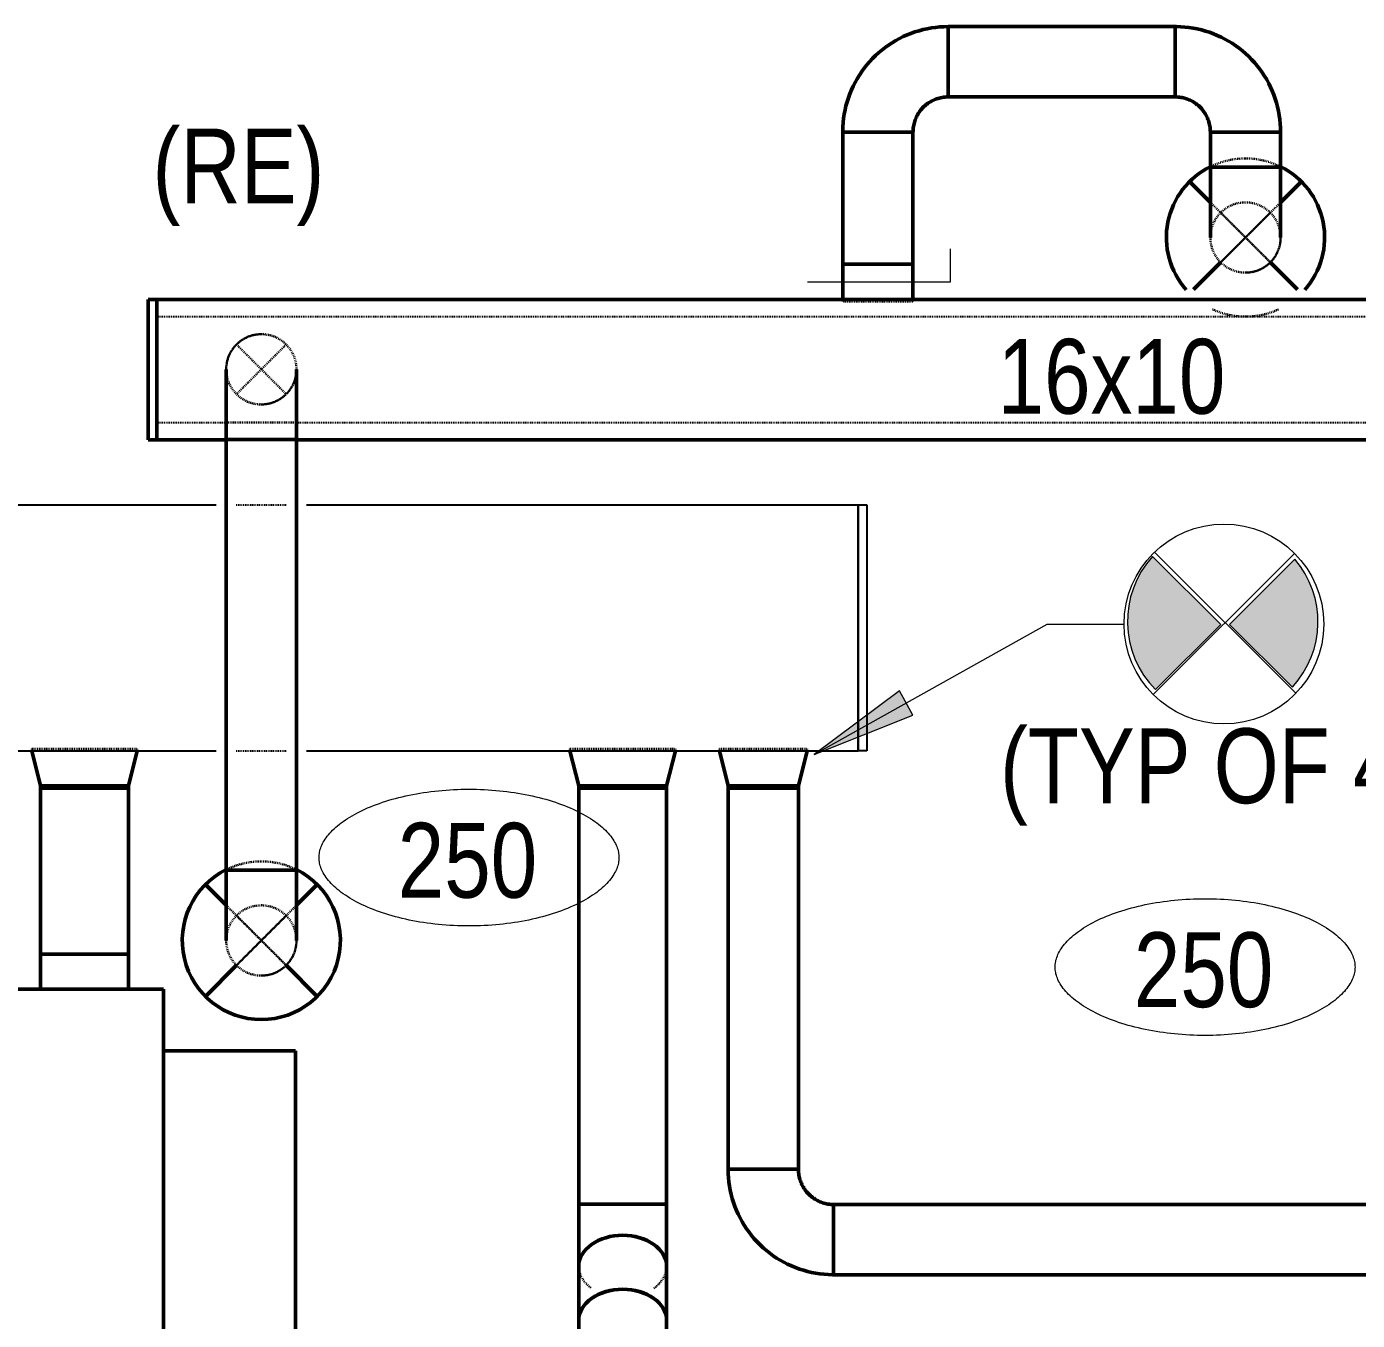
# Model space of a CAD drawing. Header units: inches. Extents: x 12453 to 15257, y -272 to 1517.
# Drawn here: x 14599.4 to 14750.9, y 540.6 to 687.8 of the extents above; entities that cross this region are included whole.
import ezdxf

# ---------------------------------------------------------------- set-up
doc = ezdxf.new("R2010")
doc.units = ezdxf.units.IN
doc.header["$MEASUREMENT"] = 0
for name, pattern in [('Dash', [0.25, 0.125, -0.125]), ('Hidden 1_16_', [0.09374999999999999, 0.06249999999999999, -0.03124999999999999]), ('Hidden 1_32_', [0.0625, 0.03125, -0.03125])]:
    doc.linetypes.add(name, pattern=pattern)
for name, color, linetype, lineweight in [('A-ANNO-NOTE', 131, 'Continuous', 20), ('A-DETL-DEMO', 6, 'Continuous', 18), ('G-ANNO-TEXT', 231, 'Continuous', 9), ('M-EQPM', 50, 'Continuous', 18), ('M-EQPM-HDLN', 50, 'Continuous', 18), ('M-HVAC-CDFF', 50, 'Continuous', 50), ('M-HVAC-CDFF-IDEN', 2, 'Continuous', 20), ('M-HVAC-DUCT', 70, 'Continuous', 18), ('M-HVAC-DUCT-ANNO', 70, 'Continuous', 18), ('M-HVAC-DUCT-IDEN', 70, 'Continuous', 20)]:
    doc.layers.add(name, color=color, linetype=linetype, lineweight=lineweight)
doc.styles.add('Swis721 BT', font='swiss.ttf', dxfattribs={"width": 0.8, "height": 8.514637904468403})

# ---------------------------------------------------------------- blocks, each defined once
blk = doc.blocks.new('Rectangular Endcap - Standard-2778554-3RD FLOOR PLAN - NEW')
at = {"layer": 'M-HVAC-DUCT', "lineweight": 25}
for p, q in [((1.987953700316588e-13, -14.00000000000039), (2.914791176428103e-13, 13.99999999999961)), ((2.451372438372345e-13, 13.99999999999961), (1.00000000000074, 13.99999999999961)), ((1.000000000000786, 13.99999999999961), (1.000000000000693, -14.00000000000039)), ((1.00000000000074, -14.00000000000039), (2.451372438372345e-13, -14.00000000000039))]:
    blk.add_line(p, q, dxfattribs=at)
blk = doc.blocks.new('Nailor D35SST 3-10 - Nailor D35SST 3-10-3150735-3RD FLOOR PLAN - NEW')
at = {"layer": 'M-EQPM', "lineweight": 50}
for p, q in [((-23.99999999999975, -13.50000000000025), (-23.99999999999975, 20.49999999999977)), ((-8.999999999999753, 20.49999999999977), (-23.99999999999975, 20.49999999999977)), ((-8.999999999999753, 20.49999999999977), (-8.999999999999753, -13.50000000000025)), ((9.000000000000245, 20.49999999999967), (-8.999999999999753, 20.49999999999967)), ((-8.999999999999753, 20.49999999999967), (-8.999999999999753, -20.50000000000033)), ((9.000000000000245, -20.50000000000033), (9.000000000000245, 20.49999999999967)), ((15.00000000000028, 16.49999999999968), (9.000000000000274, 16.49999999999968)), ((15.00000000000028, -1.50000000000032), (15.00000000000028, 16.49999999999968)), ((9.000000000000274, -1.50000000000032), (15.00000000000028, -1.50000000000032)), ((15.00000000000025, -1.50000000000032), (9.000000000000243, -1.50000000000032)), ((15.00000000000025, -19.50000000000032), (15.00000000000025, -1.50000000000032)), ((-23.99999999999975, -13.50000000000025), (-8.999999999999753, -13.50000000000025)), ((9.000000000000243, -19.50000000000032), (15.00000000000025, -19.50000000000032)), ((-8.999999999999753, -20.50000000000033), (9.000000000000245, -20.50000000000033)), ((-5.000000000011823, -20.50000000000113), (-5.000000000011823, -24.50000000000125)), ((4.99999999998863, -24.50000000000125), (4.99999999998863, -20.50000000000113)), ((5.000000000000246, -24.50000000000033), (-4.999999999999753, -24.50000000000033))]:
    blk.add_line(p, q, dxfattribs=at)
at = {"layer": 'M-EQPM-HDLN', "linetype": 'Dash', "lineweight": 9}
for p, q in [((15.00000000000028, 16.49999999999968), (50.97560315419743, 16.49999999999968)), ((50.97560315419615, -19.50000000000032), (15.00000000000024, -19.50000000000032))]:
    blk.add_line(p, q, dxfattribs=at)
blk = doc.blocks.new('Round Elbow - 1 D-V186-3RD FLOOR PLAN - NEW')
at = {"layer": 'M-HVAC-DUCT', "lineweight": 50}
for p, q in [((14680.90887867259, 474.7893087694054), (14680.90887867259, 479.7893087694054)), ((14680.90887867259, 469.7893087694055), (14680.90887867259, 474.7893087694054))]:
    blk.add_line(p, q, dxfattribs=at)
at = {"layer": 'M-HVAC-DUCT', "lineweight": 50, "flags": 128}
for points in [[(14687.97994648446, 479.7893087694061), (14687.69152309064, 479.7893087694061), (14687.39224891263, 479.7893087694061), (14687.08260272528, 479.7893087694061), (14686.76307989644, 479.7893087694061), (14686.43419159447, 479.7893087694061), (14686.09646397049, 479.7893087694061), (14685.75043731667, 479.7893087694061), (14685.39666520182, 479.7893087694061), (14685.03571358587, 479.7893087694061), (14684.66815991441, 479.7893087694061), (14684.2945921949, 479.7893087694061), (14683.91560805599, 479.7893087694061), (14683.53181379147, 479.7893087694061), (14683.1438233903, 479.7893087694061), (14682.75225755434, 479.7893087694061), (14682.3577427054, 479.7893087694061), (14681.96090998308, 479.7893087694061), (14681.56239423509, 479.7893087694061), (14681.1628330016, 479.7893087694061), (14680.9088786726, 479.7893087694061)], [(14680.9088786726, 469.789308769406), (14681.30877201446, 469.789308769406), (14681.70802561229, 469.789308769406), (14682.10600074549, 469.789308769406), (14682.50206073874, 469.789308769406), (14682.89557198055, 469.789308769406), (14683.28590493687, 469.789308769406), (14683.67243515824, 469.789308769406), (14684.05454427876, 469.789308769406), (14684.43162100535, 469.789308769406), (14684.80306209569, 469.789308769406), (14685.16827332326, 469.789308769406), (14685.52667042801, 469.789308769406), (14685.87768005104, 469.789308769406), (14686.22074065181, 469.789308769406), (14686.55530340655, 469.789308769406), (14686.88083308622, 469.789308769406), (14687.19680891278, 469.789308769406), (14687.50272539231, 469.789308769406), (14687.7980931237, 469.789308769406), (14687.97994648446, 469.789308769406)]]:
    blk.add_lwpolyline(points, dxfattribs=at)
at = {"layer": 'M-HVAC-DUCT', "lineweight": 50}
for major_axis, ratio, start_param, end_param in [((0, 5), 0.7071067811866669, 4.712388980384685, 6.283185307179588), ((0, 4.999999999999943), 0.7071067811866749, 3.141592653589789, 4.712388980384685)]:
    blk.add_ellipse((14687.97994648445, 474.7893087694054), major_axis=major_axis, ratio=ratio, start_param=start_param, end_param=end_param, dxfattribs=at)
blk = doc.blocks.new('Round Elbow - 1 D-2781238-3RD FLOOR PLAN - NEW')
at = {"layer": 'M-HVAC-DUCT', "lineweight": 50}
for p, q in [((-3.999999999999722, 7.999999999999662), (2.350308128410866e-13, 7.999999999999654)), ((2.38583526519887e-13, 7.999999999999654), (4.000000000000264, 7.999999999999648)), ((-7.999999999999737, -3.332660672375675e-13), (-7.999999999999739, 3.999999999999649)), ((-7.999999999999736, -4.000000000000337), (-7.999999999999737, -3.36818780916368e-13))]:
    blk.add_line(p, q, dxfattribs=at)
at = {"layer": 'M-HVAC-DUCT', "lineweight": 50, "flags": 128}
for points in [[(-3.999999999998408, 7.999999999985902), (-4.003199573354492, 7.840042663240182), (-4.012793174787929, 7.680341224108814), (-4.028765456582959, 7.521151170831216), (-4.051090866495826, 7.362727173528582), (-4.079733688633438, 7.205322676805735), (-4.114648100590215, 7.049189494277925), (-4.155778246755289, 6.89457740572925), (-4.203058327668656, 6.741733757522069), (-4.256412705286606, 6.590903066886312), (-4.31575602398692, 6.442326630751722), (-4.380993347118419, 6.296242139721925), (-4.452020308881173, 6.152883297820607), (-4.528723281287738, 6.012479448611429), (-4.610979555944652, 5.87525520830286), (-4.698657540359533, 5.741430106405459), (-4.791616968461198, 5.611218234536408), (-4.889709124994623, 5.4848279039129), (-4.992777083434702, 5.362461312100549), (-5.100655957034745, 5.244314219544775), (-5.213173162609677, 5.130575636388584), (-5.330148696633045, 5.021427520103315), (-5.451395423203961, 4.917044484390771), (-5.576719373424566, 4.817593519841011), (-5.705920055708474, 4.723233726782381), (-5.838790776525854, 4.634116060754876), (-5.975118971067217, 4.550383091013372), (-6.114686543303434, 4.47216877244682), (-6.25727021489149, 4.399598231280378), (-6.402641882373302, 4.332787564898807), (-6.550568982091533, 4.271843656117198), (-6.700814862243134, 4.21686400218823), (-6.853139161470664, 4.167936558829751), (-7.007298193388919, 4.125139599512749), (-7.163045336432616, 4.088541590245767), (-7.320131428397416, 4.058201080033085), (-7.478305165045867, 4.034166607219503), (-7.637313502141182, 4.016476621836317), (-7.796902060264073, 4.005159424083558), (-7.9568155317653, 4.00023311906716), (-7.999999999998351, 3.999999999986812)], [(-7.999999999998351, -4.000000000012732), (-7.520127989758804, -3.990401279944308), (-7.041023672368282, -3.961620475644849), (-6.563453512531225, -3.913703630259078), (-6.088181520627244, -3.846727400520649), (-5.615968030457508, -3.760798934108152), (-5.147568482872713, -3.656055698239015), (-4.683732217228907, -3.532665259742771), (-4.225201272604976, -3.390825017002498), (-3.772709200697193, -3.23076188414916), (-3.326979892294616, -3.052731928047705), (-2.88872641920625, -2.857019958652017), (-2.458649893500592, -2.643939073364435), (-2.037438345873397, -2.413830156146104), (-1.625765624947689, -2.167061332173489), (-1.224290319257875, -1.904027378929186), (-0.8336547036495289, -1.625149094624703), (-0.4544837117767883, -1.330872625024767), (-0.08738393634058637, -1.021668749704531), (0.2670573413282681, -0.6980321289047423), (0.6082730907959898, -0.3604805121799472), (0.9357174396519666, -0.009553910108479611), (1.248866546789259, 0.3541862696042699), (1.547219440438027, 0.7301581202650594), (1.830298819613574, 1.117760167116103), (2.09765181769643, 1.516372329569094), (2.348850726921625, 1.925356913193354), (2.58349368262094, 2.344059629901494), (2.801205306119754, 2.771810644665492), (3.001637305262931, 3.207925647111096), (3.184469031608443, 3.651706946266131), (3.349407993396027, 4.102444586720593), (3.49619032347249, 4.559417484403183), (3.624581201420937, 5.021894580158459), (3.734375229225463, 5.489136009289722), (3.825396759863167, 5.96039428518361), (3.897500178301868, 6.434915495128279), (3.9505701344533, 6.911940506413884), (3.984521727708681, 7.390706180783581), (3.999300642761284, 7.870446595288285), (4.000000000001648, 7.999999999985902)]]:
    blk.add_lwpolyline(points, dxfattribs=at)
blk = doc.blocks.new('Rectangular Endcap - Standard-2903971-3RD FLOOR PLAN - NEW')
at = {"layer": 'M-HVAC-DUCT', "lineweight": 50}
for p, q in [((2.186561730911912e-13, -8.000000000000387), (2.716183145832778e-13, 7.999999999999612)), ((2.451372438372345e-13, 7.999999999999612), (1.00000000000074, 7.999999999999609)), ((1.000000000000766, 7.999999999999609), (1.000000000000713, -8.00000000000039)), ((1.00000000000074, -8.00000000000039), (2.451372438372345e-13, -8.000000000000387))]:
    blk.add_line(p, q, dxfattribs=at)
blk = doc.blocks.new('Round Takeoff - Conical - Standard-V227-3RD FLOOR PLAN - NEW')
at = {"layer": 'A-DETL-DEMO', "linetype": 'Hidden 1_16_', "lineweight": 30}
for p, q in [((-0.2400000000008049, 5.999999999987721), (-3.41060513164848e-13, 5.999999999987721)), ((-0.2399999999997084, 6.000000000000393), (-0.2399999999997084, 2.725917140754595e-13)), ((-0.2399999999997084, 3.456084253135113e-13), (-0.2399999999997084, -5.99999999999974)), ((-3.41060513164848e-13, -6.000000000013642), (-0.2400000000008049, -6.000000000013642))]:
    blk.add_line(p, q, dxfattribs=at)
at = {"layer": 'M-HVAC-DUCT', "lineweight": 50}
for p, q in [((-3.41060513164848e-13, 5.999999999987721), (3.999999999999431, 4.999999999987266)), ((3.999999999999431, 4.999999999987266), (4.249999999999544, 4.999999999987266)), ((4.000000000000246, 5.000000000000595), (4.000000000000353, 3.671844623952648e-13)), ((4.250000000000245, 4.172887202971106e-13), (4.250000000000245, 5.000000000000407)), ((4.000000000000267, 3.67184462395261e-13), (4.000000000000481, -4.99999999999942)), ((4.250000000000245, -4.99999999999966), (4.250000000000245, 3.322096728285398e-13)), ((3.999999999999772, -5.000000000011823), (-3.41060513164848e-13, -6.000000000012277)), ((4.249999999999544, -5.000000000013187), (3.999999999999431, -5.000000000013187))]:
    blk.add_line(p, q, dxfattribs=at)
blk = doc.blocks.new('Round Diffuser _R-OMNI_ - R-OMNI-08-V180-3RD FLOOR PLAN - NEW')
at = {"layer": 'A-DETL-DEMO', "linetype": 'Hidden 1_16_', "lineweight": 30}
for p, q in [((-3.998618932068263, 3.998618932068201), (2.827046056814761, -2.827046056814851)), ((2.82704605681605, 2.827046056815449), (-3.998618932066997, -3.998618932067583))]:
    blk.add_line(p, q, dxfattribs=at)
for centre, radius, start, end in [((7.354117315117036e-13, -9.95179605458087e-13), 9.000000000000004, 153.5949099178173, 179.9999999999998), ((7.354117315117036e-13, -9.95179605458087e-13), 9.000000000000005, 359.9999999999996, 24.5616232740259), ((7.340794638821534e-13, -9.958457392728621e-13), 9.000000000000007, 179.9999999999998, 206.4050900821828), ((7.340794638821534e-13, -9.958457392728621e-13), 9.000000000000005, 335.4383767259638, 359.9999999999993)]:
    blk.add_arc(centre, radius, start, end, dxfattribs=at)
at = {"layer": 'M-HVAC-CDFF'}
for p, q in [((-6.363961030678656, 6.363961030678605), (-4.000000000000442, 4.000000000000381)), ((5.918394679843622, 5.918394679843015), (2.82842712474823, 2.828427124747629)), ((2.82842712474694, -2.828427124747031), (5.918394679843282, -5.918394679843386)), ((-3.999999999999177, -3.999999999999762), (-6.363961030678678, -6.363961030679261))]:
    blk.add_line(p, q, dxfattribs=at)
for centre, radius, start, end in [((7.354117315117036e-13, -9.95179605458087e-13), 8.999999999999991, 48.65891476915318, 153.5824498114167), ((7.340794638821534e-13, -9.958457392728621e-13), 8.999999999999995, 206.417550188583, 311.3410852308518)]:
    blk.add_arc(centre, radius, start, end, dxfattribs=at)
blk = doc.blocks.new('Round Diffuser _R-OMNI_ - R-OMNI-08-V182-3RD FLOOR PLAN - NEW')
at = {"layer": 'A-DETL-DEMO', "linetype": 'Hidden 1_16_', "lineweight": 30}
for p, q in [((-3.998618932068592, 3.998618932068532), (2.827046056813482, -2.827046056813572)), ((2.82704605681605, 2.827046056815449), (-3.998618932066997, -3.998618932067583))]:
    blk.add_line(p, q, dxfattribs=at)
for centre, radius, start, end in [((7.354117315117036e-13, -9.95179605458087e-13), 9.000000000000005, 153.5830841061324, 179.9999999999998), ((7.340794638821534e-13, -9.958457392728621e-13), 9.000000000000007, 179.9999999999998, 206.4169158938292)]:
    blk.add_arc(centre, radius, start, end, dxfattribs=at)
at = {"layer": 'M-HVAC-CDFF'}
for p, q in [((-6.363961030678656, 6.363961030678605), (-4.000000000000442, 4.000000000000381)), ((6.363961030679192, 6.363961030678584), (2.828427124748229, 2.828427124747627)), ((2.828427124745659, -2.828427124745749), (6.363961030679173, -6.363961030679279)), ((-3.999999999999177, -3.999999999999762), (-6.363961030678678, -6.363961030679261))]:
    blk.add_line(p, q, dxfattribs=at)
for centre, radius, start, end in [((7.354117315117036e-13, -9.95179605458087e-13), 9.000000000000005, 359.9999999999996, 153.5706239997317), ((7.340794638821534e-13, -9.958457392728621e-13), 8.999999999999995, 206.4293760002294, 359.9999999999993)]:
    blk.add_arc(centre, radius, start, end, dxfattribs=at)
blk = doc.blocks.new('Round Elbow - 1 D-V237-3RD FLOOR PLAN - NEW')
at = {"layer": 'A-DETL-DEMO', "linetype": 'Hidden 1_16_', "lineweight": 30}
for major_axis, ratio, start_param, end_param in [((0, 4.999999999999943), 0.7071067811866749, 1.554312234475219e-15, 0.7824408794618798), ((0, 5.000000000000041), 0.707106781186741, 2.359151774127956, 3.141592653589789)]:
    blk.add_ellipse((14694.12208210819, 474.7893087694057), major_axis=major_axis, ratio=ratio, start_param=start_param, end_param=end_param, dxfattribs=at)
at = {"layer": 'M-HVAC-DUCT', "lineweight": 50}
for p, q in [((14701.19314992005, 479.7893087694056), (14701.19314992005, 474.7893087694057)), ((14701.19314992005, 474.7893087694057), (14701.19314992005, 469.7893087694057))]:
    blk.add_line(p, q, dxfattribs=at)
at = {"layer": 'M-HVAC-DUCT', "lineweight": 50, "flags": 128}
for points in [[(14694.1220821082, 479.7893087694061), (14694.41050550203, 479.7893087694061), (14694.70977968004, 479.7893087694061), (14695.01942586738, 479.7893087694061), (14695.33894869622, 479.7893087694061), (14695.66783699819, 479.7893087694061), (14696.00556462217, 479.7893087694061), (14696.351591276, 479.7893087694061), (14696.70536339084, 479.7893087694061), (14697.06631500679, 479.7893087694061), (14697.43386867826, 479.7893087694061), (14697.80743639777, 479.7893087694061), (14698.18642053667, 479.7893087694061), (14698.57021480119, 479.7893087694061), (14698.95820520237, 479.7893087694061), (14699.34977103833, 479.7893087694061), (14699.74428588727, 479.7893087694061), (14700.14111860958, 479.7893087694061), (14700.53963435758, 479.7893087694061), (14700.93919559106, 479.7893087694061), (14701.19314992006, 479.7893087694061)], [(14701.19314992006, 469.789308769406), (14700.7932565782, 469.789308769406), (14700.39400298037, 469.789308769406), (14699.99602784718, 469.789308769406), (14699.59996785392, 469.789308769406), (14699.20645661212, 469.789308769406), (14698.81612365579, 469.789308769406), (14698.42959343442, 469.789308769406), (14698.0474843139, 469.789308769406), (14697.67040758731, 469.789308769406), (14697.29896649698, 469.789308769406), (14696.93375526941, 469.789308769406), (14696.57535816465, 469.789308769406), (14696.22434854163, 469.789308769406), (14695.88128794085, 469.789308769406), (14695.54672518611, 469.789308769406), (14695.22119550644, 469.789308769406), (14694.90521967988, 469.789308769406), (14694.59930320035, 469.789308769406), (14694.30393546896, 469.789308769406), (14694.1220821082, 469.789308769406)]]:
    blk.add_lwpolyline(points, dxfattribs=at)
at = {"layer": 'M-HVAC-DUCT', "lineweight": 50}
for major_axis, ratio, start_param, end_param in [((0, 4.999999999999943), 0.7071067811866749, 4.712388980384685, 6.283185307179588), ((0, 5), 0.7071067811866669, 3.141592653589789, 4.712388980384685)]:
    blk.add_ellipse((14694.12208210819, 474.7893087694057), major_axis=major_axis, ratio=ratio, start_param=start_param, end_param=end_param, dxfattribs=at)
blk = doc.blocks.new('Round Takeoff - Conical - Standard-V242-3RD FLOOR PLAN - NEW')
at = {"layer": 'A-DETL-DEMO', "linetype": 'Hidden 1_16_', "lineweight": 30}
for p, q in [((-0.2400000000004638, 4.999999999987266), (-3.41060513164848e-13, 4.999999999987266)), ((-0.2399999999997084, 5.000000000000392), (-0.2399999999997084, 4.349446678607102e-13)), ((-0.2399999999997084, 3.498656203921395e-13), (-0.2399999999997084, -4.999999999999674)), ((-3.41060513164848e-13, -5.000000000013187), (-0.2400000000004638, -5.000000000013187))]:
    blk.add_line(p, q, dxfattribs=at)
at = {"layer": 'M-HVAC-DUCT', "lineweight": 50}
for p, q in [((-3.41060513164848e-13, 4.999999999987266), (3.999999999999772, 3.999999999986812)), ((3.999999999999772, 3.999999999986812), (4.249999999999544, 3.999999999986812)), ((4.000000000000246, 4.000000000000598), (4.000000000000331, 3.277870078512191e-13)), ((4.250000000000245, 3.018867580760517e-13), (4.250000000000245, 4.000000000000409)), ((4.000000000000257, 3.277870078512154e-13), (4.000000000000427, -3.99999999999942)), ((4.250000000000245, -3.999999999999706), (4.250000000000245, 2.993167646199745e-13)), ((4.000000000000113, -4.000000000011368), (-3.41060513164848e-13, -5.000000000011823)), ((4.249999999999544, -4.000000000012732), (3.999999999999772, -4.000000000012732))]:
    blk.add_line(p, q, dxfattribs=at)
blk = doc.blocks.new('Round Elbow - 1 D-V243-3RD FLOOR PLAN - NEW')
at = {"layer": 'A-DETL-DEMO', "linetype": 'Hidden 1_16_', "lineweight": 30}
blk.add_line((14765.66022126108, 581.5222985977944), (14765.66022126108, 581.5286977445065), dxfattribs=at)
at = {"layer": 'A-DETL-DEMO', "linetype": 'Hidden 1_16_', "lineweight": 30, "flags": 128}
blk.add_lwpolyline([(14757.66022126108, 581.5326174459899), (14757.66022126108, 581.5227648359547), (14757.66022126108, 581.5222985977944)], dxfattribs=at)
at = {"layer": 'A-DETL-DEMO', "linetype": 'Hidden 1_16_', "lineweight": 30}
for radius, start, end in [(4, 180, 269.9999999999996), (4.000000000000002, 270.0000000000005, 8.142219984546603e-13)]:
    blk.add_arc((14761.66022126106, 581.522298597794), radius, start, end, dxfattribs=at)
at = {"layer": 'M-HVAC-DUCT', "lineweight": 50}
for p, q in [((14757.66022126106, 589.522298597794), (14761.66022126106, 589.522298597794)), ((14761.66022126106, 589.522298597794), (14765.66022126106, 589.522298597794))]:
    blk.add_line(p, q, dxfattribs=at)
at = {"layer": 'M-HVAC-DUCT', "lineweight": 50, "flags": 128}
for points in [[(14757.66022126108, 589.5222985977946), (14757.66022126108, 589.2023839243014), (14757.66022126108, 588.8829810460411), (14757.66022126108, 588.5646009394828), (14757.66022126108, 588.2477529448806), (14757.66022126108, 587.9329439514339), (14757.66022126108, 587.6206775863773), (14757.66022126108, 587.3114534092813), (14757.66022126108, 587.0057661128652), (14757.66022126108, 586.7041047315937), (14757.66022126108, 586.4069518593252), (14757.66022126108, 586.1147828772663), (14757.66022126108, 585.8280651934626), (14757.66022126108, 585.5472574950446), (14757.66022126108, 585.2728090144271), (14757.66022126108, 585.005158810634), (14757.66022126108, 584.7447350668953), (14757.66022126108, 584.4919544056469), (14757.66022126108, 584.2472212220225), (14757.66022126108, 584.01092703691), (14757.66022126108, 583.7834498705982), (14757.66022126108, 583.5651536380277), (14757.66022126108, 583.3563875666026), (14757.66022126108, 583.1574856375034), (14757.66022126108, 582.9687660513865), (14757.66022126108, 582.7905307193312), (14757.66022126108, 582.6230647798475), (14757.66022126108, 582.4666361427151), (14757.66022126108, 582.3214950603822), (14757.66022126108, 582.1878737276204), (14757.66022126108, 582.0659859100565), (14757.66022126108, 581.9560266021982), (14757.66022126108, 581.8581717154806), (14757.66022126108, 581.7725777968483), (14757.66022126108, 581.6993817783119), (14757.66022126108, 581.6387007578866), (14757.66022126108, 581.5906318122608), (14757.66022126108, 581.555251841493), (14757.66022126108, 581.5326174459899)], [(14765.66022126108, 581.5286977445065), (14765.66022126108, 581.5478849473734), (14765.66022126108, 581.5798295109635), (14765.66022126108, 581.6244803307892), (14765.66022126108, 581.6817659750644), (14765.66022126108, 581.751594798978), (14765.66022126108, 581.8338550913081), (14765.66022126108, 581.9284152531345), (14765.66022126108, 582.0351240083711), (14765.66022126108, 582.1538106457714), (14765.66022126108, 582.2842852920347), (14765.66022126108, 582.4263392155602), (14765.66022126108, 582.5797451603734), (14765.66022126108, 582.7442577096872), (14765.66022126108, 582.919613678517), (14765.66022126108, 583.1055325347199), (14765.66022126108, 583.3017168477871), (14765.66022126108, 583.5078527646673), (14765.66022126108, 583.723610511867), (14765.66022126108, 583.9486449230172), (14765.66022126108, 584.182595991064), (14765.66022126108, 584.4250894442058), (14765.66022126108, 584.6757373446467), (14765.66022126108, 584.9341387092148), (14765.66022126108, 585.1998801508493), (14765.66022126108, 585.472536539932), (14765.66022126108, 585.7516716844044), (14765.66022126108, 586.0368390275805), (14765.66022126108, 586.3275823625441), (14765.66022126108, 586.623436561981), (14765.66022126108, 586.9239283222842), (14765.66022126108, 587.2285769207389), (14765.66022126108, 587.5368949845754), (14765.66022126108, 587.8483892706631), (14765.66022126108, 588.1625614545927), (14765.66022126108, 588.4789089278893), (14765.66022126108, 588.7969256020799), (14765.66022126108, 589.116102718326), (14765.66022126108, 589.4359296613285), (14765.66022126108, 589.5222985977946)]]:
    blk.add_lwpolyline(points, dxfattribs=at)
blk = doc.blocks.new('Round Elbow - 1 D-V223-3RD FLOOR PLAN - NEW')
at = {"layer": 'A-DETL-DEMO', "linetype": 'Hidden 1_16_', "lineweight": 30}
blk.add_line((15134.17573506412, 159.2447005177433), (15134.17573506412, 159.2383013710308), dxfattribs=at)
at = {"layer": 'A-DETL-DEMO', "linetype": 'Hidden 1_16_', "lineweight": 30, "flags": 128}
blk.add_lwpolyline([(15142.17573506413, 159.2343816695478), (15142.17573506413, 159.244234279583), (15142.17573506413, 159.2447005177433)], dxfattribs=at)
at = {"layer": 'A-DETL-DEMO', "linetype": 'Hidden 1_16_', "lineweight": 30}
for centre, radius, start, end in [((15138.17573506411, 159.2447005177429), 4.000000000000014, 90.00000000000021, 180.0000000000002), ((15138.17573506411, 159.244700517743), 4.000000000000028, 359.9999999999982, 90.0000000000002)]:
    blk.add_arc(centre, radius, start, end, dxfattribs=at)
at = {"layer": 'M-HVAC-DUCT', "lineweight": 50}
for p, q in [((15138.17573506411, 151.2447005177429), (15134.17573506411, 151.2447005177429)), ((15142.17573506411, 151.2447005177429), (15138.17573506411, 151.2447005177429))]:
    blk.add_line(p, q, dxfattribs=at)
at = {"layer": 'M-HVAC-DUCT', "lineweight": 50, "flags": 128}
for points in [[(15134.17573506412, 159.2383013710308), (15134.17573506412, 159.2191141681643), (15134.17573506412, 159.1871696045742), (15134.17573506412, 159.1425187847481), (15134.17573506412, 159.0852331404729), (15134.17573506412, 159.0154043165594), (15134.17573506412, 158.9331440242292), (15134.17573506412, 158.8385838624028), (15134.17573506412, 158.7318751071666), (15134.17573506412, 158.6131884697663), (15134.17573506412, 158.482713823503), (15134.17573506412, 158.3406598999775), (15134.17573506412, 158.1872539551643), (15134.17573506412, 158.0227414058505), (15134.17573506412, 157.8473854370204), (15134.17573506412, 157.6614665808174), (15134.17573506412, 157.4652822677506), (15134.17573506412, 157.2591463508704), (15134.17573506412, 157.0433886036703), (15134.17573506412, 156.8183541925204), (15134.17573506412, 156.5844031244737), (15134.17573506412, 156.3419096713319), (15134.17573506412, 156.091261770891), (15134.17573506412, 155.8328604063229), (15134.17573506412, 155.5671189646881), (15134.17573506412, 155.2944625756054), (15134.17573506412, 155.0153274311329), (15134.17573506412, 154.7301600879568), (15134.17573506412, 154.4394167529935), (15134.17573506412, 154.1435625535564), (15134.17573506412, 153.8430707932532), (15134.17573506412, 153.5384221947988), (15134.17573506412, 153.2301041309623), (15134.17573506412, 152.9186098448746), (15134.17573506412, 152.604437660945), (15134.17573506412, 152.2880901876481), (15134.17573506412, 151.9700735134578), (15134.17573506412, 151.6508963972117), (15134.17573506412, 151.3310694542092), (15134.17573506412, 151.2447005177431)], [(15142.17573506413, 151.2447005177431), (15142.17573506413, 151.5646151912362), (15142.17573506413, 151.8840180694966), (15142.17573506413, 152.2023981760545), (15142.17573506413, 152.5192461706571), (15142.17573506413, 152.8340551641038), (15142.17573506413, 153.1463215291604), (15142.17573506413, 153.4555457062561), (15142.17573506413, 153.7612330026721), (15142.17573506413, 154.062894383944), (15142.17573506413, 154.3600472562125), (15142.17573506413, 154.6522162382714), (15142.17573506413, 154.9389339220751), (15142.17573506413, 155.2197416204931), (15142.17573506413, 155.4941901011102), (15142.17573506413, 155.7618403049033), (15142.17573506413, 156.0222640486424), (15142.17573506413, 156.2750447098908), (15142.17573506413, 156.5197778935148), (15142.17573506413, 156.7560720786277), (15142.17573506413, 156.9835492449394), (15142.17573506413, 157.20184547751), (15142.17573506413, 157.4106115489351), (15142.17573506413, 157.6095134780339), (15142.17573506413, 157.7982330641512), (15142.17573506413, 157.9764683962065), (15142.17573506413, 158.1439343356902), (15142.17573506413, 158.3003629728226), (15142.17573506413, 158.4455040551555), (15142.17573506413, 158.5791253879173), (15142.17573506413, 158.7010132054812), (15142.17573506413, 158.8109725133395), (15142.17573506413, 158.9088274000571), (15142.17573506413, 158.9944213186894), (15142.17573506413, 159.0676173372258), (15142.17573506413, 159.1282983576511), (15142.17573506413, 159.1763673032769), (15142.17573506413, 159.2117472740447), (15142.17573506413, 159.2343816695478)]]:
    blk.add_lwpolyline(points, dxfattribs=at)
blk = doc.blocks.new('Round Takeoff - Standard w_ VD-V222-3RD FLOOR PLAN - NEW')
at = {"layer": 'A-DETL-DEMO', "linetype": 'Hidden 1_16_', "lineweight": 30}
for radius, start, end in [(3.999999999999942, 89.99999999999899, 180.0000000000002), (3.99999999999818, 359.9999999999989, 89.99999999999928), (3.999999999999988, 179.9999999999996, 269.9999999999992), (3.999999999998181, 269.9999999999991, 359.9999999999991)]:
    blk.add_arc((15138.17573506411, 159.2447005177432), radius, start, end, dxfattribs=at)
blk = doc.blocks.new('Round Takeoff - Standard w_ VD-V214-3RD FLOOR PLAN - NEW')
at = {"layer": 'A-DETL-DEMO', "linetype": 'Hidden 1_16_', "lineweight": 30}
for p, q in [((-0.2400000000038744, 4.000000000010004), (-3.41060513164848e-12, 4.000000000010004)), ((-0.2399999999998057, 4.000000000000414), (-0.2399999999997924, 3.325186224399847e-13)), ((-0.2399999999998057, 3.299486289839078e-13), (-0.2399999999997924, -3.999999999999702)), ((-4.092726157978176e-12, -3.99999999998954), (-0.2400000000038744, -3.99999999998954))]:
    blk.add_line(p, q, dxfattribs=at)
at = {"layer": 'M-HVAC-DUCT'}
for p, q in [((2.003420426543702, 8.25000000000033), (5.753420426543704, 8.250000000000343)), ((2.003420426543728, -7.999999999999659), (2.003420426543702, 8.250000000000332))]:
    blk.add_line(p, q, dxfattribs=at)
at = {"layer": 'M-HVAC-DUCT', "lineweight": 50}
for p, q in [((-2.728484105318784e-12, 4.000000000010686), (3.999999999995679, 4.000000000010686)), ((4.000000000000305, 2.9890503392581e-13), (4.000000000000294, 4.000000000000406)), ((4.000000000000305, -3.999999999999709), (4.000000000000294, 2.963350404697327e-13)), ((3.999999999996362, -3.99999999998954), (-4.092726157978176e-12, -3.99999999998954))]:
    blk.add_line(p, q, dxfattribs=at)
blk = doc.blocks.new('Diffuser Tag - Diffuser Tag _GPI_ - Airflow Only-1174567-3RD FLOOR PLAN - NEW')
at = {"layer": 'M-HVAC-CDFF-IDEN'}
for points, knots in [([(-0.2733821722393264, 8.234832660405194e-16), (-0.2733821722393264, 0.002120544972881543), (-0.2729835601545574, 0.00647847487141492), (-0.2703405630587479, 0.01531469710434119), (-0.2634260964460383, 0.02693955562540351), (-0.248144382122115, 0.04138758304565707), (-0.219066139123674, 0.05918199625253466), (-0.1685048339180955, 0.07621826088950157), (-0.09564779723932655, 0.0834729008052498), (-0.02279076056055762, 0.07621826088950127), (0.02777054464502081, 0.05918199625253412), (0.05684878764346215, 0.04138758304565641), (0.07213050196738555, 0.02693955562540276), (0.07904496858009517, 0.01531469710434035), (0.0816879656759046, 0.006478474871414024), (0.08208657776067356, 0.00212054497288066), (0.0820865777606736, -5.985621849243556e-17)], [-2.186510674934082e-15, -2.186510674934082e-15, -2.186510674934082e-15, -2.186510674934082e-15, 0.09817477042467884, 0.1963495408493599, 0.3926990816987219, 0.589048622548084, 0.7853981633974461, 1.17809724509617, 1.570796326794894, 1.963495408493618, 2.356194490192343, 2.552544031041704, 2.748893571891067, 2.945243112740429, 3.04341788316511, 3.141592653589791, 3.141592653589791, 3.141592653589791, 3.141592653589791]), ([(0.0820865777606736, -3.244976466198412e-18), (0.0820865777606736, -0.002120544972880719), (0.08168796567590463, -0.0064784748714141), (0.07904496858009527, -0.01531469710434032), (0.07213050196738575, -0.02693955562540273), (0.05684878764346234, -0.04138758304565628), (0.02777054464502117, -0.05918199625253387), (-0.02279076056055731, -0.07621826088950084), (-0.09564779723932616, -0.08347290080524901), (-0.1685048339180951, -0.07621826088950065), (-0.2190661391236737, -0.0591819962525334), (-0.248144382122115, -0.04138758304565567), (-0.2634260964460383, -0.02693955562540207), (-0.270340563058748, -0.01531469710433957), (-0.2729835601545574, -0.006478474871413342), (-0.2733821722393264, -0.002120544972879948), (-0.2733821722393264, 7.731000999696823e-16)], [3.14159265358979, 3.14159265358979, 3.14159265358979, 3.14159265358979, 3.239767424014471, 3.337942194439152, 3.534291735288514, 3.730641276137876, 3.926990816987239, 4.319689898685963, 4.712388980384687, 5.105088062083411, 5.497787143782135, 5.694136684631498, 5.89048622548086, 6.086835766330221, 6.185010536754902, 6.283185307179584, 6.283185307179584, 6.283185307179584, 6.283185307179584])]:
    blk.add_open_spline(points, degree=3, knots=knots, dxfattribs=at)
blk = doc.blocks.new('Point of Connection - Point of Connection - _GPI_-746426-3RD FLOOR PLAN - NEW')
at = {"layer": 'A-ANNO-NOTE', "lineweight": 9}
h = blk.add_hatch(color=256, dxfattribs=at)
edge = h.paths.add_edge_path(flags=0)
edge.add_arc((-0.002280299266980333, 0.004650984430885837), 0.1145497240274478, 137.6645063476148, 224.8464373478384, ccw=False)
edge.add_line((-0.08695706292251913, 0.08179685257421848), (-0.006262837864139767, 0.001102627515838714))
edge.add_line((-0.006262837864139766, 0.00110262751583871), (-0.08349598583011647, -0.07613052045013786))
h = blk.add_hatch(color=256, dxfattribs=at)
edge = h.paths.add_edge_path(flags=0)
edge.add_line((0.07871055801337995, -0.07328055057716999), (0.004327379920371133, 0.0011026275158387))
edge.add_line((0.004327379920371121, 0.0011026275158387), (0.08177458262271144, 0.07854983021817939))
edge.add_arc((-0.005508123295087922, 0.004365138249880495), 0.1145497240274478, -42.674609157798386, 40.36239929141709, ccw=False)
at = {"layer": 'A-ANNO-NOTE'}
for p, q in [((-0.006262837864139766, 0.00110262751583871), (-0.08695706292251913, 0.08179685257421848)), ((-0.08622730235600952, -0.08204120768564219), (0.08121650285044459, 0.08540259752081159)), ((0.08274005169439434, -0.08048941496779564), (-0.08467550963816298, 0.08692614636476134)), ((0.08177458262271144, 0.07854983021817939), (0.004327379920371121, 0.0011026275158387)), ((-0.08349598583011647, -0.07613052045013786), (-0.006262837864139766, 0.00110262751583871)), ((0.004327379920371132, 0.0011026275158387), (0.07871055801337995, -0.07328055057716999))]:
    blk.add_line(p, q, dxfattribs=at)
blk.add_circle((-0.002505399752782466, 0.001680694917584698), 0.118400650129163, dxfattribs=at)
for centre, start, end in [((-0.002280299266980333, 0.004650984430885837), 137.6645063476145, 224.846437347838), ((-0.005508123295087922, 0.004365138249880495), 317.3253908422012, 40.36239929141682)]:
    blk.add_arc(centre, 0.1145497240274478, start, end, dxfattribs=at)

msp = doc.modelspace()

# ---------------------------------------------------------------- hatches: boundary and pattern name
at = {"layer": 'A-ANNO-NOTE'}
msp.add_hatch(color=256, dxfattribs=at).paths.add_polyline_path([(14689.03529519161, 605.0052456613404), (14700.27819173274, 609.4877829007838), (14698.73493331503, 612.2449198951815)], flags=0)

# ---------------------------------------------------------------- linework, layer by layer
for p, q in [((14689.03529519161, 605.0052456613404), (14715.54895972713, 619.8457980393329)), ((14715.54895972713, 619.8457980393329), (14724.30164410391, 619.8457980393324)), ((14698.73493331503, 612.2449198951815), (14689.03529519161, 605.0052456613404)), ((14700.27819173274, 609.4877829007838), (14698.73493331503, 612.2449198951815)), ((14689.03529519161, 605.0052456613404), (14700.27819173274, 609.4877829007838))]:
    msp.add_line(p, q, dxfattribs=at)
at = {"layer": 'A-DETL-DEMO', "linetype": 'Hidden 1_16_', "lineweight": 30}
for p, q in [((14622.13004917615, 642.7893087694063), (14630.11943353183, 642.7893087694063)), ((14622.13004917615, 640.7893087694063), (14630.12614292615, 640.7893087694063))]:
    msp.add_line(p, q, dxfattribs=at)
at = {"layer": 'A-DETL-DEMO', "linetype": 'Hidden 1_16_', "lineweight": 25}
for p, q in [((14623.25309605115, 633.4192682174754), (14629.00309605115, 633.4192682174754)), ((14623.25309605115, 605.4192682174755), (14629.00309605115, 605.4192682174755))]:
    msp.add_line(p, q, dxfattribs=at)
at = {"layer": 'M-HVAC-DUCT', "lineweight": 50}
for p, q in [((14730.12809605117, 687.8327034492485), (14704.28780255565, 687.8327034492485)), ((14704.28780255564, 679.832703449248), (14704.28780255564, 687.832703449248)), ((14730.12809605115, 687.832703449248), (14730.12809605115, 679.832703449248)), ((14704.28780255565, 679.8327034492489), (14730.12809605117, 679.8327034492489)), ((14692.28780255565, 675.8327034492485), (14692.28780255565, 660.7893087694065)), ((14692.28780255564, 675.832703449248), (14700.28780255564, 675.832703449248)), ((14700.28780255565, 660.7893087694065), (14700.28780255565, 675.8327034492485)), ((14734.12809605117, 675.8327034492485), (14734.12809605117, 671.832703449248)), ((14734.12809605115, 675.832703449248), (14742.12809605115, 675.832703449248)), ((14742.12809605117, 671.832703449248), (14742.12809605117, 675.8327034492485)), ((14742.12809605115, 671.8327034492473), (14734.12809605115, 671.8327034492473)), ((14700.28780255564, 660.789308769406), (14692.28780255564, 660.789308769406)), ((14614.25101829631, 640.7893087694063), (14614.25101829631, 656.7893087694063)), ((14614.25101829631, 656.7893087694063), (14813.75101829631, 656.7893087694049)), ((14614.25101829631, 640.7893087694064), (14622.12809605115, 640.7893087694063)), ((14622.12809605117, 640.8327034492506), (14622.12809605117, 591.8327034492474)), ((14622.12809605115, 640.8327034492498), (14630.12809605115, 640.8327034492498)), ((14630.12809605116, 591.8327034492474), (14630.12809605116, 640.8327034492506)), ((14630.12809605115, 640.7893087694063), (14813.75101829631, 640.7893087694049)), ((14601.01082441527, 601.1692682174759), (14601.01082441527, 582.289308769408)), ((14601.01082441525, 601.1692682174754), (14611.01082441526, 601.1692682174754)), ((14611.01082441527, 582.289308769408), (14611.01082441527, 601.1692682174759)), ((14662.25101829633, 601.1692682174759), (14662.25101829633, 553.8139390407188)), ((14662.25101829632, 601.1692682174751), (14672.25101829632, 601.1692682174751)), ((14672.25101829633, 553.8139390407188), (14672.25101829633, 601.1692682174759)), ((14679.25101829632, 601.1692682174755), (14679.25101829632, 557.7893087694077)), ((14679.25101829631, 601.1692682174751), (14687.2510182963, 601.1692682174751)), ((14687.25101829632, 557.7893087694077), (14687.25101829632, 601.1692682174755)), ((14630.12809605115, 591.832703449247), (14622.12809605115, 591.832703449247)), ((14611.01082441526, 582.2893087694074), (14601.01082441525, 582.2893087694074)), ((14687.2510182963, 557.7893087694071), (14679.25101829631, 557.7893087694071)), ((14672.25101829632, 553.8139390407184), (14662.25101829632, 553.8139390407184)), ((14814.75101829632, 553.7893087694073), (14691.25101829632, 553.7893087694073)), ((14691.25101829631, 545.789308769407), (14691.25101829631, 553.789308769407)), ((14662.25101829633, 546.7428712288548), (14662.25101829633, 540.600735605122)), ((14672.25101829633, 540.6007356051224), (14672.25101829633, 546.7428712288541)), ((14691.25101829632, 545.7893087694074), (14814.75101829632, 545.7893087694074))]:
    msp.add_line(p, q, dxfattribs=at)
at = {"layer": 'M-HVAC-DUCT', "linetype": 'Hidden 1_32_', "lineweight": 25}
for p, q in [((14828.75101829631, 654.7893087694047), (14614.25101829631, 654.7893087694064)), ((14614.25101829631, 642.7893087694064), (14622.12809605115, 642.7893087694063)), ((14630.12138665683, 642.7893087694063), (14816.75101829631, 642.7893087694047))]:
    msp.add_line(p, q, dxfattribs=at)
at = {"layer": 'M-HVAC-DUCT', "lineweight": 25}
for p, q in [((14494.13582441525, 633.419268217476), (14621.00309605115, 633.4192682174754)), ((14631.25309605115, 633.4192682174754), (14694.04104573069, 633.4192682174752)), ((14694.04104573069, 633.4192682174752), (14694.04104573069, 605.4192682174752)), ((14494.13582441525, 605.419268217476), (14621.00309605115, 605.4192682174755)), ((14631.25309605115, 605.4192682174755), (14694.04104573069, 605.4192682174753))]:
    msp.add_line(p, q, dxfattribs=at)
at = {"layer": 'M-HVAC-DUCT', "lineweight": 50}
for centre, major_axis, ratio, start_param, end_param in [((14667.25101829632, 546.7428712288543), (5, 0), 0.7071067811865532, 1.570796326794897, 3.14159265358998), ((14667.25101829632, 546.7428712288538), (5.000000000001819, 0), 0.707106781186296, 0, 1.570796326794897), ((14667.25101829632, 540.6007356051217), (5, 0), 0.7071067811865305, 1.570796326794897, 3.141592653589793), ((14667.25101829632, 540.600735605122), (5.000000000001819, 0), 0.707106781186296, 0, 1.570796326794897)]:
    msp.add_ellipse(centre, major_axis=major_axis, ratio=ratio, start_param=start_param, end_param=end_param, dxfattribs=at)
at = {"layer": 'M-HVAC-DUCT-ANNO', "linetype": 'Hidden 1_16_', "lineweight": 30}
for p, q in [((14735.29966892641, 666.6611305739935), (14740.9565231759, 661.0042763245011)), ((14740.9565231759, 666.6611305739935), (14735.29966892641, 661.0042763245011)), ((14623.29966892641, 651.6611305739959), (14628.9565231759, 646.0042763245035)), ((14628.9565231759, 651.6611305739959), (14623.29966892641, 646.0042763245035)), ((14623.29966892641, 586.6611305739932), (14628.9565231759, 581.0042763245008)), ((14628.9565231759, 586.6611305739932), (14623.29966892641, 581.0042763245008))]:
    msp.add_line(p, q, dxfattribs=at)
for centre, radius, start, end in [((14738.12809605115, 663.8327034492473), 3.999999999998181, 0, 180), ((14738.12809605115, 663.8327034492473), 4, 180, 0), ((14626.12809605115, 648.8327034492497), 3.999999999998181, 0, 180), ((14626.12809605115, 648.8327034492497), 4, 180, 0), ((14626.12809605115, 583.8327034492471), 3.999999999998181, 0, 180), ((14626.12809605115, 583.8327034492471), 4, 180, 0)]:
    msp.add_arc(centre, radius, start, end, dxfattribs=at)

# ---------------------------------------------------------------- block references
at = {"layer": 'A-ANNO-NOTE', "xscale": 96, "yscale": 96, "zscale": 96}
msp.add_blockref('Point of Connection - Point of Connection - _GPI_-746426-3RD FLOOR PLAN - NEW', (14735.90862489259, 619.6844513272447), dxfattribs=at)
at = {"layer": 'M-EQPM', "lineweight": 50, "rotation": 180}
msp.add_blockref('Nailor D35SST 3-10 - Nailor D35SST 3-10-3150735-3RD FLOOR PLAN - NEW', (14606.01082441525, 557.7893087694065), dxfattribs=at)
at = {"layer": 'M-HVAC-CDFF', "linetype": 'Hidden 1_16_', "lineweight": 30, "extrusion": (0, 0, -1), "rotation": 270.0000000000008}
for name, p in [('Round Diffuser _R-OMNI_ - R-OMNI-08-V180-3RD FLOOR PLAN - NEW', (-14738.12809605115, 663.8327034492485)), ('Round Diffuser _R-OMNI_ - R-OMNI-08-V182-3RD FLOOR PLAN - NEW', (-14626.12809605115, 583.8327034492481))]:
    msp.add_blockref(name, p, dxfattribs=at)
at = {"layer": 'M-HVAC-CDFF-IDEN', "xscale": 95.99999999999994, "yscale": 95.99999999999994, "zscale": 95.99999999999994}
for p in [(14658.94058789043, 593.2652623406186), (14742.70964637035, 580.8047156773133)]:
    msp.add_blockref('Diffuser Tag - Diffuser Tag _GPI_ - Airflow Only-1174567-3RD FLOOR PLAN - NEW', p, dxfattribs=at)
at = {"layer": 'M-HVAC-DUCT', "lineweight": 50}
for name, p, rotation in [('Round Elbow - 1 D-2781238-3RD FLOOR PLAN - NEW', (14696.28780255564, 683.8327034492473), 180), ('Round Elbow - 1 D-2781238-3RD FLOOR PLAN - NEW', (14738.12809605115, 683.8327034492476), 90), ('Rectangular Endcap - Standard-2903971-3RD FLOOR PLAN - NEW', (14614.25101829631, 648.7893087694056), 180), ('Round Elbow - 1 D-2781238-3RD FLOOR PLAN - NEW', (14683.25101829631, 549.7893087694076), 270), ('Round Elbow - 1 D-V186-3RD FLOOR PLAN - NEW', (15142.04032706572, -14147.37921087933), 90)]:
    msp.add_blockref(name, p, dxfattribs=dict(at, rotation=rotation))
at = {"layer": 'M-HVAC-DUCT', "linetype": 'Hidden 1_16_', "lineweight": 30}
for name, p in [('Round Elbow - 1 D-V243-3RD FLOOR PLAN - NEW', (-23.53212520990928, 82.31040485145364)), ('Round Elbow - 1 D-V223-3RD FLOOR PLAN - NEW', (-512.0476390129605, 489.5880029315066)), ('Round Elbow - 1 D-V243-3RD FLOOR PLAN - NEW', (-135.5321252099111, 2.310404851453341))]:
    msp.add_blockref(name, p, dxfattribs=at)
at = {"layer": 'M-HVAC-DUCT', "linetype": 'Hidden 1_16_', "lineweight": 30, "extrusion": (0, 0, -1)}
for name, p, rotation in [('Round Takeoff - Standard w_ VD-V214-3RD FLOOR PLAN - NEW', (-14696.28780255564, 656.7893087694055), 90), ('Round Takeoff - Conical - Standard-V227-3RD FLOOR PLAN - NEW', (-14606.01082441525, 605.4192682174759), 270), ('Round Takeoff - Conical - Standard-V227-3RD FLOOR PLAN - NEW', (-14667.25101829632, 605.4192682174756), 270), ('Round Takeoff - Conical - Standard-V242-3RD FLOOR PLAN - NEW', (-14683.25101829631, 605.4192682174755), 270)]:
    msp.add_blockref(name, p, dxfattribs=dict(at, rotation=rotation))
at = {"layer": 'M-HVAC-DUCT', "linetype": 'Hidden 1_16_', "lineweight": 30}
for name, p, rotation in [('Round Takeoff - Standard w_ VD-V222-3RD FLOOR PLAN - NEW', (29764.30383111526, 808.0774039670413), 180), ('Round Elbow - 1 D-V237-3RD FLOOR PLAN - NEW', (15142.04032706572, -14147.37921087931), 90)]:
    msp.add_blockref(name, p, dxfattribs=dict(at, rotation=rotation))
at = {"layer": 'M-HVAC-DUCT', "lineweight": 25}
msp.add_blockref('Rectangular Endcap - Standard-2778554-3RD FLOOR PLAN - NEW', (14694.04104573069, 619.419268217476), dxfattribs=at)

# ---------------------------------------------------------------- texts
at = {"layer": 'G-ANNO-TEXT', "color": 7, "char_height": 8.514637904468412, "attachment_point": 1, "line_spacing_factor": 1.006669768884753, "style": 'Swis721 BT'}
for s, insert, width in [('(RE)', (14613.74586334251, 676.223437699902), 22.356), ('(TYP OF 4)', (14710.19548145661, 607.968853566763), 55.944)]:
    msp.add_mtext(s, dxfattribs=dict(at, insert=insert, width=width))
at = {"layer": 'M-HVAC-CDFF-IDEN', "lineweight": 9, "char_height": 8.514637904468403, "width": 18.79199999999998, "attachment_point": 2, "line_spacing_factor": 1.006669768884753, "style": 'Swis721 BT'}
for insert in [(14649.58762797172, 597.2181319460775), (14733.35668645165, 584.7575852827721)]:
    msp.add_mtext('250', dxfattribs=dict(at, insert=insert))
at = {"layer": 'M-HVAC-DUCT-IDEN', "lineweight": 9, "insert": (14722.87693744179, 652.2929382952676), "char_height": 8.514637904468403, "width": 30.45599999999997, "attachment_point": 2, "line_spacing_factor": 1.006669768884753, "style": 'Swis721 BT'}
msp.add_mtext('16x10', dxfattribs=at)

doc.saveas('drawing.dxf')
